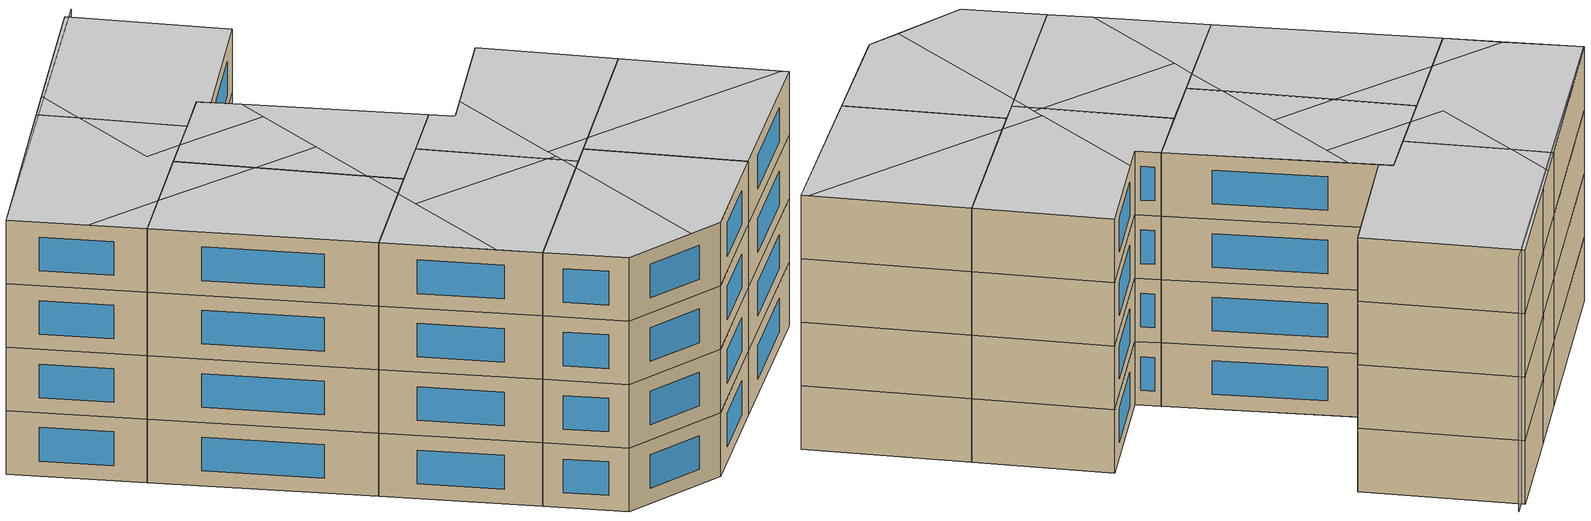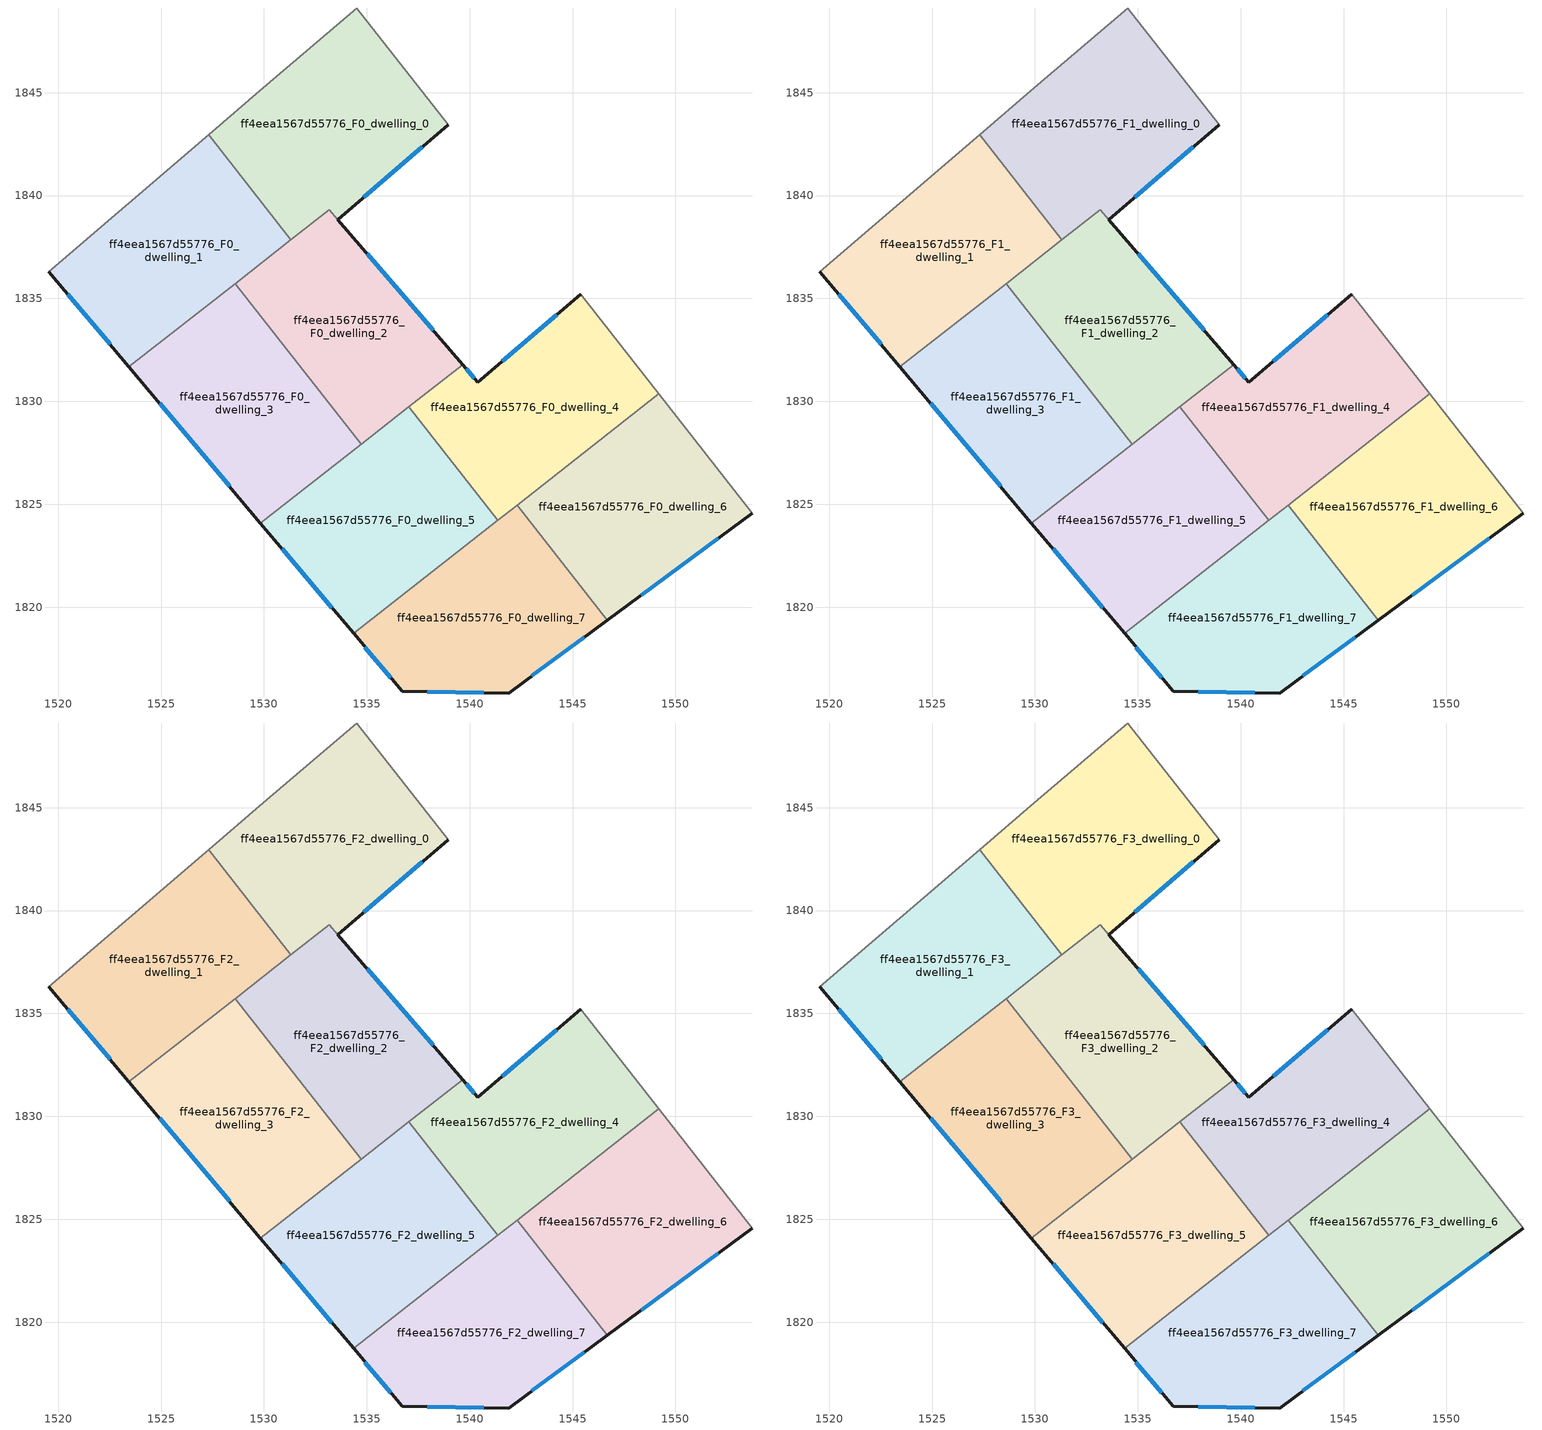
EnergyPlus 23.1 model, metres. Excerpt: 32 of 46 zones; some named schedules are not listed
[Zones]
ff4eea1567d55776_F0_dwelling_0
 floor ground (EU_floor_Construction): 1534.5,1849.12 1538.95,1843.44 1533.58,1838.83 1533.17,1839.31 1531.31,1837.85 1527.31,1842.96 1529.98,1845.25 z0
 wall outside (EU_wall_Construction): 1533.58,1838.83 1538.95,1843.44 z0:3
 wall to ff4eea1567d55776_F0_dwelling_1 (EU_wall_Construction): 1527.31,1842.96 1531.31,1837.85 z0:3
 wall adiabatic (EU_wall_Construction): 1538.95,1843.44 1534.5,1849.12 1529.98,1845.25 1527.31,1842.96 z0:3
 wall to ff4eea1567d55776_F0_dwelling_2 (EU_wall_Construction): 1531.31,1837.85 1533.17,1839.31 1533.58,1838.83 z0:3
 window (EU_Window_Construction): 1534.84,1839.91 1537.69,1842.36 z0.7:2.3
ff4eea1567d55776_F0_dwelling_1
 floor ground (EU_floor_Construction): 1527.31,1842.96 1531.31,1837.85 1523.44,1831.68 1519.55,1836.3 z0
 wall outside (EU_wall_Construction): 1519.55,1836.3 1523.44,1831.68 z0:3
 wall adiabatic (EU_wall_Construction): 1527.31,1842.96 1519.55,1836.3 z0:3
 wall to ff4eea1567d55776_F0_dwelling_3 (EU_wall_Construction): 1523.44,1831.68 1528.6,1835.72 z0:3
 wall to ff4eea1567d55776_F0_dwelling_2 (EU_wall_Construction): 1528.6,1835.72 1531.31,1837.85 z0:3
 window (EU_Window_Construction): 1520.46,1835.21 1522.53,1832.76 z0.7:2.3
ff4eea1567d55776_F0_dwelling_2
 floor ground (EU_floor_Construction): 1533.17,1839.31 1539.66,1831.79 1534.72,1827.92 1528.6,1835.72 z0
 wall outside (EU_wall_Construction): 1539.66,1831.79 1533.58,1838.83 z0:3
 wall to ff4eea1567d55776_F0_dwelling_3 (EU_wall_Construction): 1528.6,1835.72 1534.72,1827.92 z0:3
 wall to ff4eea1567d55776_F0_dwelling_4 (EU_wall_Construction): 1537.03,1829.73 1539.66,1831.79 z0:3
 wall to ff4eea1567d55776_F0_dwelling_5 (EU_wall_Construction): 1534.72,1827.92 1537.03,1829.73 z0:3
 window (EU_Window_Construction): 1538.23,1833.44 1535.01,1837.18 z0.7:2.3
ff4eea1567d55776_F0_dwelling_3
 floor ground (EU_floor_Construction): 1528.6,1835.72 1534.72,1827.92 1529.83,1824.09 1523.44,1831.68 z0
 wall outside (EU_wall_Construction): 1523.44,1831.68 1529.83,1824.09 z0:3
 wall to ff4eea1567d55776_F0_dwelling_5 (EU_wall_Construction): 1529.83,1824.09 1534.72,1827.92 z0:3
 window (EU_Window_Construction): 1524.94,1829.9 1528.33,1825.87 z0.7:2.3
ff4eea1567d55776_F0_dwelling_4
 floor ground (EU_floor_Construction): 1545.41,1835.21 1549.2,1830.36 1541.36,1824.21 1537.03,1829.73 1539.66,1831.79 1540.4,1830.93 z0
 wall outside (EU_wall_Construction): 1545.41,1835.21 1540.4,1830.93 1539.66,1831.79 z0:3
 wall to ff4eea1567d55776_F0_dwelling_5 (EU_wall_Construction): 1537.03,1829.73 1541.36,1824.21 z0:3
 wall adiabatic (EU_wall_Construction): 1549.2,1830.36 1545.41,1835.21 z0:3
 wall to ff4eea1567d55776_F0_dwelling_6 (EU_wall_Construction): 1542.3,1824.95 1549.2,1830.36 z0:3
 wall to ff4eea1567d55776_F0_dwelling_7 (EU_wall_Construction): 1541.36,1824.21 1542.3,1824.95 z0:3
 window (EU_Window_Construction): 1540.22,1831.13 1539.83,1831.59 / 1544.23,1834.21 1541.57,1831.94 z0.7:2.3
ff4eea1567d55776_F0_dwelling_5
 floor ground (EU_floor_Construction): 1537.03,1829.73 1541.36,1824.21 1534.35,1818.72 1529.83,1824.09 z0
 wall outside (EU_wall_Construction): 1529.83,1824.09 1534.35,1818.72 z0:3
 wall to ff4eea1567d55776_F0_dwelling_7 (EU_wall_Construction): 1534.35,1818.72 1541.36,1824.21 z0:3
 window (EU_Window_Construction): 1530.89,1822.83 1533.29,1819.98 z0.7:2.3
ff4eea1567d55776_F0_dwelling_6
 floor ground (EU_floor_Construction): 1549.2,1830.36 1553.72,1824.57 1546.68,1819.37 1542.3,1824.95 z0
 wall outside (EU_wall_Construction): 1546.68,1819.37 1553.72,1824.57 z0:3
 wall adiabatic (EU_wall_Construction): 1553.72,1824.57 1549.2,1830.36 z0:3
 wall to ff4eea1567d55776_F0_dwelling_7 (EU_wall_Construction): 1542.3,1824.95 1546.68,1819.37 z0:3
 window (EU_Window_Construction): 1548.34,1820.59 1552.07,1823.35 z0.7:2.3
ff4eea1567d55776_F0_dwelling_7
 floor ground (EU_floor_Construction): 1542.3,1824.95 1546.68,1819.37 1541.9,1815.83 1536.73,1815.9 1534.35,1818.72 z0
 wall outside (EU_wall_Construction): 1534.35,1818.72 1536.73,1815.9 1541.9,1815.83 1546.68,1819.37 z0:3
 window (EU_Window_Construction): 1543.02,1816.66 1545.56,1818.53 / 1537.94,1815.88 1540.68,1815.84 / 1534.91,1818.06 1536.17,1816.56 z0.7:2.3
ff4eea1567d55776_F1_dwelling_0
 floor to ff4eea1567d55776_F0_dwelling_0 (EU_floor_Construction): 1534.5,1849.12 1538.95,1843.44 1533.58,1838.83 1533.17,1839.31 1531.31,1837.85 1527.31,1842.96 1529.98,1845.25 z3
 wall outside (EU_wall_Construction): 1533.58,1838.83 1538.95,1843.44 z3:6
 wall to ff4eea1567d55776_F1_dwelling_1 (EU_wall_Construction): 1527.31,1842.96 1531.31,1837.85 z3:6
 wall adiabatic (EU_wall_Construction): 1538.95,1843.44 1534.5,1849.12 1529.98,1845.25 1527.31,1842.96 z3:6
 wall to ff4eea1567d55776_F1_dwelling_2 (EU_wall_Construction): 1531.31,1837.85 1533.17,1839.31 1533.58,1838.83 z3:6
 window (EU_Window_Construction): 1534.84,1839.91 1537.69,1842.36 z3.7:5.3
ff4eea1567d55776_F1_dwelling_1
 floor to ff4eea1567d55776_F0_dwelling_1 (EU_floor_Construction): 1527.31,1842.96 1531.31,1837.85 1523.44,1831.68 1519.55,1836.3 z3
 wall outside (EU_wall_Construction): 1519.55,1836.3 1523.44,1831.68 z3:6
 wall adiabatic (EU_wall_Construction): 1527.31,1842.96 1519.55,1836.3 z3:6
 wall to ff4eea1567d55776_F1_dwelling_3 (EU_wall_Construction): 1523.44,1831.68 1528.6,1835.72 z3:6
 wall to ff4eea1567d55776_F1_dwelling_2 (EU_wall_Construction): 1528.6,1835.72 1531.31,1837.85 z3:6
 window (EU_Window_Construction): 1520.46,1835.21 1522.53,1832.76 z3.7:5.3
ff4eea1567d55776_F1_dwelling_2
 floor to ff4eea1567d55776_F0_dwelling_2 (EU_floor_Construction): 1533.17,1839.31 1539.66,1831.79 1534.72,1827.92 1528.6,1835.72 z3
 wall outside (EU_wall_Construction): 1539.66,1831.79 1533.58,1838.83 z3:6
 wall to ff4eea1567d55776_F1_dwelling_3 (EU_wall_Construction): 1528.6,1835.72 1534.72,1827.92 z3:6
 wall to ff4eea1567d55776_F1_dwelling_4 (EU_wall_Construction): 1537.03,1829.73 1539.66,1831.79 z3:6
 wall to ff4eea1567d55776_F1_dwelling_5 (EU_wall_Construction): 1534.72,1827.92 1537.03,1829.73 z3:6
 window (EU_Window_Construction): 1538.23,1833.44 1535.01,1837.18 z3.7:5.3
ff4eea1567d55776_F1_dwelling_3
 floor to ff4eea1567d55776_F0_dwelling_3 (EU_floor_Construction): 1528.6,1835.72 1534.72,1827.92 1529.83,1824.09 1523.44,1831.68 z3
 wall outside (EU_wall_Construction): 1523.44,1831.68 1529.83,1824.09 z3:6
 wall to ff4eea1567d55776_F1_dwelling_5 (EU_wall_Construction): 1529.83,1824.09 1534.72,1827.92 z3:6
 window (EU_Window_Construction): 1524.94,1829.9 1528.33,1825.87 z3.7:5.3
ff4eea1567d55776_F1_dwelling_4
 floor to ff4eea1567d55776_F0_dwelling_4 (EU_floor_Construction): 1545.41,1835.21 1549.2,1830.36 1541.36,1824.21 1537.03,1829.73 1539.66,1831.79 1540.4,1830.93 z3
 wall outside (EU_wall_Construction): 1545.41,1835.21 1540.4,1830.93 1539.66,1831.79 z3:6
 wall to ff4eea1567d55776_F1_dwelling_5 (EU_wall_Construction): 1537.03,1829.73 1541.36,1824.21 z3:6
 wall adiabatic (EU_wall_Construction): 1549.2,1830.36 1545.41,1835.21 z3:6
 wall to ff4eea1567d55776_F1_dwelling_6 (EU_wall_Construction): 1542.3,1824.95 1549.2,1830.36 z3:6
 wall to ff4eea1567d55776_F1_dwelling_7 (EU_wall_Construction): 1541.36,1824.21 1542.3,1824.95 z3:6
 window (EU_Window_Construction): 1540.22,1831.13 1539.83,1831.59 / 1544.23,1834.21 1541.57,1831.94 z3.7:5.3
ff4eea1567d55776_F1_dwelling_5
 floor to ff4eea1567d55776_F0_dwelling_5 (EU_floor_Construction): 1537.03,1829.73 1541.36,1824.21 1534.35,1818.72 1529.83,1824.09 z3
 wall outside (EU_wall_Construction): 1529.83,1824.09 1534.35,1818.72 z3:6
 wall to ff4eea1567d55776_F1_dwelling_7 (EU_wall_Construction): 1534.35,1818.72 1541.36,1824.21 z3:6
 window (EU_Window_Construction): 1530.89,1822.83 1533.29,1819.98 z3.7:5.3
ff4eea1567d55776_F1_dwelling_6
 floor to ff4eea1567d55776_F0_dwelling_6 (EU_floor_Construction): 1549.2,1830.36 1553.72,1824.57 1546.68,1819.37 1542.3,1824.95 z3
 wall outside (EU_wall_Construction): 1546.68,1819.37 1553.72,1824.57 z3:6
 wall adiabatic (EU_wall_Construction): 1553.72,1824.57 1549.2,1830.36 z3:6
 wall to ff4eea1567d55776_F1_dwelling_7 (EU_wall_Construction): 1542.3,1824.95 1546.68,1819.37 z3:6
 window (EU_Window_Construction): 1548.34,1820.59 1552.07,1823.35 z3.7:5.3
ff4eea1567d55776_F1_dwelling_7
 floor to ff4eea1567d55776_F0_dwelling_7 (EU_floor_Construction): 1542.3,1824.95 1546.68,1819.37 1541.9,1815.83 1536.73,1815.9 1534.35,1818.72 z3
 wall outside (EU_wall_Construction): 1534.35,1818.72 1536.73,1815.9 1541.9,1815.83 1546.68,1819.37 z3:6
 window (EU_Window_Construction): 1543.02,1816.66 1545.56,1818.53 / 1537.94,1815.88 1540.68,1815.84 / 1534.91,1818.06 1536.17,1816.56 z3.7:5.3
ff4eea1567d55776_F2_dwelling_0
 floor to ff4eea1567d55776_F1_dwelling_0 (EU_floor_Construction): 1534.5,1849.12 1538.95,1843.44 1533.58,1838.83 1533.17,1839.31 1531.31,1837.85 1527.31,1842.96 1529.98,1845.25 z6
 wall outside (EU_wall_Construction): 1533.58,1838.83 1538.95,1843.44 z6:9
 wall to ff4eea1567d55776_F2_dwelling_1 (EU_wall_Construction): 1527.31,1842.96 1531.31,1837.85 z6:9
 wall adiabatic (EU_wall_Construction): 1538.95,1843.44 1534.5,1849.12 1529.98,1845.25 1527.31,1842.96 z6:9
 wall to ff4eea1567d55776_F2_dwelling_2 (EU_wall_Construction): 1531.31,1837.85 1533.17,1839.31 1533.58,1838.83 z6:9
 window (EU_Window_Construction): 1534.84,1839.91 1537.69,1842.36 z6.7:8.3
ff4eea1567d55776_F2_dwelling_1
 floor to ff4eea1567d55776_F1_dwelling_1 (EU_floor_Construction): 1527.31,1842.96 1531.31,1837.85 1523.44,1831.68 1519.55,1836.3 z6
 wall outside (EU_wall_Construction): 1519.55,1836.3 1523.44,1831.68 z6:9
 wall adiabatic (EU_wall_Construction): 1527.31,1842.96 1519.55,1836.3 z6:9
 wall to ff4eea1567d55776_F2_dwelling_3 (EU_wall_Construction): 1523.44,1831.68 1528.6,1835.72 z6:9
 wall to ff4eea1567d55776_F2_dwelling_2 (EU_wall_Construction): 1528.6,1835.72 1531.31,1837.85 z6:9
 window (EU_Window_Construction): 1520.46,1835.21 1522.53,1832.76 z6.7:8.3
ff4eea1567d55776_F2_dwelling_2
 floor to ff4eea1567d55776_F1_dwelling_2 (EU_floor_Construction): 1533.17,1839.31 1539.66,1831.79 1534.72,1827.92 1528.6,1835.72 z6
 wall outside (EU_wall_Construction): 1539.66,1831.79 1533.58,1838.83 z6:9
 wall to ff4eea1567d55776_F2_dwelling_3 (EU_wall_Construction): 1528.6,1835.72 1534.72,1827.92 z6:9
 wall to ff4eea1567d55776_F2_dwelling_4 (EU_wall_Construction): 1537.03,1829.73 1539.66,1831.79 z6:9
 wall to ff4eea1567d55776_F2_dwelling_5 (EU_wall_Construction): 1534.72,1827.92 1537.03,1829.73 z6:9
 window (EU_Window_Construction): 1538.23,1833.44 1535.01,1837.18 z6.7:8.3
ff4eea1567d55776_F2_dwelling_3
 floor to ff4eea1567d55776_F1_dwelling_3 (EU_floor_Construction): 1528.6,1835.72 1534.72,1827.92 1529.83,1824.09 1523.44,1831.68 z6
 wall outside (EU_wall_Construction): 1523.44,1831.68 1529.83,1824.09 z6:9
 wall to ff4eea1567d55776_F2_dwelling_5 (EU_wall_Construction): 1529.83,1824.09 1534.72,1827.92 z6:9
 window (EU_Window_Construction): 1524.94,1829.9 1528.33,1825.87 z6.7:8.3
ff4eea1567d55776_F2_dwelling_4
 floor to ff4eea1567d55776_F1_dwelling_4 (EU_floor_Construction): 1545.41,1835.21 1549.2,1830.36 1541.36,1824.21 1537.03,1829.73 1539.66,1831.79 1540.4,1830.93 z6
 wall outside (EU_wall_Construction): 1545.41,1835.21 1540.4,1830.93 1539.66,1831.79 z6:9
 wall to ff4eea1567d55776_F2_dwelling_5 (EU_wall_Construction): 1537.03,1829.73 1541.36,1824.21 z6:9
 wall adiabatic (EU_wall_Construction): 1549.2,1830.36 1545.41,1835.21 z6:9
 wall to ff4eea1567d55776_F2_dwelling_6 (EU_wall_Construction): 1542.3,1824.95 1549.2,1830.36 z6:9
 wall to ff4eea1567d55776_F2_dwelling_7 (EU_wall_Construction): 1541.36,1824.21 1542.3,1824.95 z6:9
 window (EU_Window_Construction): 1540.22,1831.13 1539.83,1831.59 / 1544.23,1834.21 1541.57,1831.94 z6.7:8.3
ff4eea1567d55776_F2_dwelling_5
 floor to ff4eea1567d55776_F1_dwelling_5 (EU_floor_Construction): 1537.03,1829.73 1541.36,1824.21 1534.35,1818.72 1529.83,1824.09 z6
 wall outside (EU_wall_Construction): 1529.83,1824.09 1534.35,1818.72 z6:9
 wall to ff4eea1567d55776_F2_dwelling_7 (EU_wall_Construction): 1534.35,1818.72 1541.36,1824.21 z6:9
 window (EU_Window_Construction): 1530.89,1822.83 1533.29,1819.98 z6.7:8.3
ff4eea1567d55776_F2_dwelling_6
 floor to ff4eea1567d55776_F1_dwelling_6 (EU_floor_Construction): 1549.2,1830.36 1553.72,1824.57 1546.68,1819.37 1542.3,1824.95 z6
 wall outside (EU_wall_Construction): 1546.68,1819.37 1553.72,1824.57 z6:9
 wall adiabatic (EU_wall_Construction): 1553.72,1824.57 1549.2,1830.36 z6:9
 wall to ff4eea1567d55776_F2_dwelling_7 (EU_wall_Construction): 1542.3,1824.95 1546.68,1819.37 z6:9
 window (EU_Window_Construction): 1548.34,1820.59 1552.07,1823.35 z6.7:8.3
ff4eea1567d55776_F2_dwelling_7
 floor to ff4eea1567d55776_F1_dwelling_7 (EU_floor_Construction): 1542.3,1824.95 1546.68,1819.37 1541.9,1815.83 1536.73,1815.9 1534.35,1818.72 z6
 wall outside (EU_wall_Construction): 1534.35,1818.72 1536.73,1815.9 1541.9,1815.83 1546.68,1819.37 z6:9
 window (EU_Window_Construction): 1543.02,1816.66 1545.56,1818.53 / 1537.94,1815.88 1540.68,1815.84 / 1534.91,1818.06 1536.17,1816.56 z6.7:8.3
ff4eea1567d55776_F3_dwelling_0
 floor to ff4eea1567d55776_F2_dwelling_0 (EU_floor_Construction): 1534.5,1849.12 1538.95,1843.44 1533.58,1838.83 1533.17,1839.31 1531.31,1837.85 1527.31,1842.96 1529.98,1845.25 z9
 wall outside (EU_wall_Construction): 1533.58,1838.83 1538.95,1843.44 z9:12
 wall to ff4eea1567d55776_F3_dwelling_1 (EU_wall_Construction): 1527.31,1842.96 1531.31,1837.85 z9:12
 wall adiabatic (EU_wall_Construction): 1538.95,1843.44 1534.5,1849.12 1529.98,1845.25 1527.31,1842.96 z9:12
 wall to ff4eea1567d55776_F3_dwelling_2 (EU_wall_Construction): 1531.31,1837.85 1533.17,1839.31 1533.58,1838.83 z9:12
 window (EU_Window_Construction): 1534.84,1839.91 1537.69,1842.36 z9.7:11.3
 ceiling to ff4eea1567d55776_F4_dwelling_5 (EU_floor_Construction): 1533.58,1838.83 1538.95,1843.44 1534.5,1849.12 1529.98,1845.25 1528.64,1844.1 1528.44,1841.51 1531.31,1837.85 1533.17,1839.31 z12
 ceiling to ff4eea1567d55776_F4_dwelling_6 (EU_floor_Construction): 1528.44,1841.51 1528.64,1844.1 1527.31,1842.96 z12
ff4eea1567d55776_F3_dwelling_1
 floor to ff4eea1567d55776_F2_dwelling_1 (EU_floor_Construction): 1527.31,1842.96 1531.31,1837.85 1523.44,1831.68 1519.55,1836.3 z9
 wall outside (EU_wall_Construction): 1519.55,1836.3 1523.44,1831.68 z9:12
 wall adiabatic (EU_wall_Construction): 1527.31,1842.96 1519.55,1836.3 z9:12
 wall to ff4eea1567d55776_F3_dwelling_3 (EU_wall_Construction): 1523.44,1831.68 1528.6,1835.72 z9:12
 wall to ff4eea1567d55776_F3_dwelling_2 (EU_wall_Construction): 1528.6,1835.72 1531.31,1837.85 z9:12
 window (EU_Window_Construction): 1520.46,1835.21 1522.53,1832.76 z9.7:11.3
 ceiling to ff4eea1567d55776_F4_dwelling_6 (EU_floor_Construction): 1529.82,1836.69 1528.08,1836.82 1528.44,1841.51 1527.31,1842.96 1519.55,1836.3 1521.79,1833.64 1525.57,1833.35 z12
 ceiling to ff4eea1567d55776_F4_dwelling_5 (EU_floor_Construction): 1531.31,1837.85 1528.44,1841.51 1528.08,1836.82 1529.82,1836.69 z12
 ceiling to ff4eea1567d55776_F4_dwelling_4 (EU_floor_Construction): 1525.57,1833.35 1521.79,1833.64 1523.44,1831.68 z12
ff4eea1567d55776_F3_dwelling_2
 floor to ff4eea1567d55776_F2_dwelling_2 (EU_floor_Construction): 1533.17,1839.31 1539.66,1831.79 1534.72,1827.92 1528.6,1835.72 z9
 wall outside (EU_wall_Construction): 1539.66,1831.79 1533.58,1838.83 z9:12
 wall to ff4eea1567d55776_F3_dwelling_3 (EU_wall_Construction): 1528.6,1835.72 1534.72,1827.92 z9:12
 wall to ff4eea1567d55776_F3_dwelling_4 (EU_wall_Construction): 1537.03,1829.73 1539.66,1831.79 z9:12
 wall to ff4eea1567d55776_F3_dwelling_5 (EU_wall_Construction): 1534.72,1827.92 1537.03,1829.73 z9:12
 window (EU_Window_Construction): 1538.23,1833.44 1535.01,1837.18 z9.7:11.3
 ceiling to ff4eea1567d55776_F4_dwelling_3 (EU_floor_Construction): 1539.66,1831.79 1534.43,1837.85 1533.76,1829.14 1534.72,1827.92 z12
 ceiling to ff4eea1567d55776_F4_dwelling_6 (EU_floor_Construction): 1534.03,1832.7 1534.31,1836.34 1529.82,1836.69 1528.6,1835.72 1530.78,1832.95 z12
 ceiling to ff4eea1567d55776_F4_dwelling_4 (EU_floor_Construction): 1533.76,1829.14 1534.03,1832.7 1530.78,1832.95 z12
 ceiling to ff4eea1567d55776_F4_dwelling_5 (EU_floor_Construction): 1534.31,1836.34 1534.43,1837.85 1533.17,1839.31 1529.82,1836.69 z12
ff4eea1567d55776_F3_dwelling_3
 floor to ff4eea1567d55776_F2_dwelling_3 (EU_floor_Construction): 1528.6,1835.72 1534.72,1827.92 1529.83,1824.09 1523.44,1831.68 z9
 wall outside (EU_wall_Construction): 1523.44,1831.68 1529.83,1824.09 z9:12
 wall to ff4eea1567d55776_F3_dwelling_5 (EU_wall_Construction): 1529.83,1824.09 1534.72,1827.92 z9:12
 window (EU_Window_Construction): 1524.94,1829.9 1528.33,1825.87 z9.7:11.3
 ceiling to ff4eea1567d55776_F4_dwelling_4 (EU_floor_Construction): 1533.6,1827.04 1533.76,1829.14 1530.78,1832.95 1525.57,1833.35 1523.44,1831.68 1529.83,1824.09 z12
 ceiling to ff4eea1567d55776_F4_dwelling_6 (EU_floor_Construction): 1530.78,1832.95 1528.6,1835.72 1525.57,1833.35 z12
 ceiling to ff4eea1567d55776_F4_dwelling_3 (EU_floor_Construction): 1534.72,1827.92 1533.76,1829.14 1533.6,1827.04 z12
ff4eea1567d55776_F3_dwelling_4
 floor to ff4eea1567d55776_F2_dwelling_4 (EU_floor_Construction): 1545.41,1835.21 1549.2,1830.36 1541.36,1824.21 1537.03,1829.73 1539.66,1831.79 1540.4,1830.93 z9
 wall outside (EU_wall_Construction): 1545.41,1835.21 1540.4,1830.93 1539.66,1831.79 z9:12
 wall to ff4eea1567d55776_F3_dwelling_5 (EU_wall_Construction): 1537.03,1829.73 1541.36,1824.21 z9:12
 wall adiabatic (EU_wall_Construction): 1549.2,1830.36 1545.41,1835.21 z9:12
 wall to ff4eea1567d55776_F3_dwelling_6 (EU_wall_Construction): 1542.3,1824.95 1549.2,1830.36 z9:12
 wall to ff4eea1567d55776_F3_dwelling_7 (EU_wall_Construction): 1541.36,1824.21 1542.3,1824.95 z9:12
 window (EU_Window_Construction): 1540.22,1831.13 1539.83,1831.59 / 1544.23,1834.21 1541.57,1831.94 z9.7:11.3
 ceiling to ff4eea1567d55776_F4_dwelling_1 (EU_floor_Construction): 1549.2,1830.36 1545.41,1835.21 1541.48,1831.86 1541.01,1825.78 1543.14,1825.61 z12
 ceiling to ff4eea1567d55776_F4_dwelling_3 (EU_floor_Construction): 1540.97,1825.23 1541.48,1831.86 1540.4,1830.93 1539.65,1831.79 1537.03,1829.73 1540.54,1825.26 z12
 ceiling to ff4eea1567d55776_F4_dwelling_2 (EU_floor_Construction): 1540.93,1824.76 1540.97,1825.23 1540.54,1825.26 z12
 ceiling to ff4eea1567d55776_F4_dwelling_0 (EU_floor_Construction): 1543.14,1825.61 1541.01,1825.78 1540.93,1824.76 1541.36,1824.22 z12
ff4eea1567d55776_F3_dwelling_5
 floor to ff4eea1567d55776_F2_dwelling_5 (EU_floor_Construction): 1537.03,1829.73 1541.36,1824.21 1534.35,1818.72 1529.83,1824.09 z9
 wall outside (EU_wall_Construction): 1529.83,1824.09 1534.35,1818.72 z9:12
 wall to ff4eea1567d55776_F3_dwelling_7 (EU_wall_Construction): 1534.35,1818.72 1541.36,1824.21 z9:12
 window (EU_Window_Construction): 1530.89,1822.83 1533.29,1819.98 z9.7:11.3
 ceiling to ff4eea1567d55776_F4_dwelling_2 (EU_floor_Construction): 1540.86,1823.82 1540.93,1824.76 1540.54,1825.26 1533.5,1825.8 1533.08,1820.24 1534.35,1818.72 z12
 ceiling to ff4eea1567d55776_F4_dwelling_3 (EU_floor_Construction): 1540.54,1825.26 1537.03,1829.73 1533.6,1827.04 1533.5,1825.8 z12
 ceiling to ff4eea1567d55776_F4_dwelling_4 (EU_floor_Construction): 1533.08,1820.24 1533.6,1827.04 1529.83,1824.09 z12
 ceiling to ff4eea1567d55776_F4_dwelling_0 (EU_floor_Construction): 1541.36,1824.22 1540.93,1824.76 1540.86,1823.82 z12
ff4eea1567d55776_F3_dwelling_6
 floor to ff4eea1567d55776_F2_dwelling_6 (EU_floor_Construction): 1549.2,1830.36 1553.72,1824.57 1546.68,1819.37 1542.3,1824.95 z9
 wall outside (EU_wall_Construction): 1546.68,1819.37 1553.72,1824.57 z9:12
 wall adiabatic (EU_wall_Construction): 1553.72,1824.57 1549.2,1830.36 z9:12
 wall to ff4eea1567d55776_F3_dwelling_7 (EU_wall_Construction): 1542.3,1824.95 1546.68,1819.37 z9:12
 window (EU_Window_Construction): 1548.34,1820.59 1552.07,1823.35 z9.7:11.3
 ceiling to ff4eea1567d55776_F4_dwelling_0 (EU_floor_Construction): 1553.72,1824.57 1553.53,1824.82 1543.14,1825.61 1542.3,1824.95 1546.68,1819.37 z12
 ceiling to ff4eea1567d55776_F4_dwelling_1 (EU_floor_Construction): 1553.53,1824.82 1549.2,1830.36 1543.14,1825.61 z12
ff4eea1567d55776_F3_dwelling_7
 floor to ff4eea1567d55776_F2_dwelling_7 (EU_floor_Construction): 1542.3,1824.95 1546.68,1819.37 1541.9,1815.83 1536.73,1815.9 1534.35,1818.72 z9
 wall outside (EU_wall_Construction): 1534.35,1818.72 1536.73,1815.9 1541.9,1815.83 1546.68,1819.37 z9:12
 window (EU_Window_Construction): 1543.02,1816.66 1545.56,1818.53 / 1537.94,1815.88 1540.68,1815.84 / 1534.91,1818.06 1536.17,1816.56 z9.7:11.3
 ceiling to ff4eea1567d55776_F4_dwelling_2 (EU_floor_Construction): 1540.25,1815.85 1540.86,1823.82 1534.35,1818.72 1536.73,1815.9 z12
 ceiling to ff4eea1567d55776_F4_dwelling_0 (EU_floor_Construction): 1546.68,1819.37 1542.3,1824.95 1540.86,1823.82 1540.25,1815.85 1541.9,1815.83 z12
shading: 1535.17,1849.45 1519.55,1836.3 z0:12
[Building]
EU S2 Campaign: North Axis=0; Terrain=City; Solar Distribution=FullExterior
[Site:Location]
Budapest.Ferenc.Liszt.Intl.AP: Latitude=47.437; Longitude=19.256; Time Zone=1; Elevation=185
[SizingPeriod:WeatherFileDays]
AnnualSizingPeriod: Begin Month=1; Begin Day of Month=1; End Month=12; End Day of Month=31; Day of Week for Start Day=Monday; Use Weather File Daylight Saving Period=No; Use Weather File Rain and Snow Indicators=No
[MATERIAL]
EU_InternalMass_Material: Roughness=MediumRough; Thickness=0.1; Conductivity=1; Density=1800; Specific Heat=900; Thermal Absorptance=0.9; Solar Absorptance=0.7; Visible Absorptance=0.7
[MATERIAL:NOMASS] Roughness=MediumRough; Thermal Absorptance=0.9; Solar Absorptance=0.7; Visible Absorptance=0.7
Name | Thermal Resistance
EU_wall_NoMass | 0.832559
EU_floor_NoMass | 0.872794
[WINDOWMATERIAL:SIMPLEGLAZINGSYSTEM]
EU_Window_SimpleGlazing: UFactor=2.79869; Solar Heat Gain Coefficient=0.75; Visible Transmittance=0.75
[CONSTRUCTION]
EU_wall_Construction: EU_wall_NoMass
EU_floor_Construction: EU_floor_NoMass
EU_Window_Construction: EU_Window_SimpleGlazing
EU_InternalMass_Construction: EU_InternalMass_Material
[ZONE] Type=1; Multiplier=1; Ceiling Height=autocalculate; Floor Area=autocalculate; Part of Total Floor Area=Yes
Name | Volume
ff4eea1567d55776_F0_dwelling_0; ff4eea1567d55776_F1_dwelling_0; ff4eea1567d55776_F2_dwelling_0; ff4eea1567d55776_F3_dwelling_0 | 200.027
ff4eea1567d55776_F0_dwelling_1; ff4eea1567d55776_F1_dwelling_1; ff4eea1567d55776_F2_dwelling_1; ff4eea1567d55776_F3_dwelling_1 | 189.921
ff4eea1567d55776_F0_dwelling_2; ff4eea1567d55776_F1_dwelling_2; ff4eea1567d55776_F2_dwelling_2; ff4eea1567d55776_F3_dwelling_2 | 179.796
ff4eea1567d55776_F0_dwelling_3; ff4eea1567d55776_F1_dwelling_3; ff4eea1567d55776_F2_dwelling_3; ff4eea1567d55776_F3_dwelling_3; ff4eea1567d55776_F0_dwelling_7; ff4eea1567d55776_F1_dwelling_7; ff4eea1567d55776_F2_dwelling_7; ff4eea1567d55776_F3_dwelling_7 | 189.91
ff4eea1567d55776_F0_dwelling_4; ff4eea1567d55776_F1_dwelling_4; ff4eea1567d55776_F2_dwelling_4; ff4eea1567d55776_F3_dwelling_4 | 189.936
ff4eea1567d55776_F0_dwelling_5; ff4eea1567d55776_F1_dwelling_5; ff4eea1567d55776_F2_dwelling_5; ff4eea1567d55776_F3_dwelling_5 | 189.94
ff4eea1567d55776_F0_dwelling_6; ff4eea1567d55776_F1_dwelling_6; ff4eea1567d55776_F2_dwelling_6; ff4eea1567d55776_F3_dwelling_6 | 189.905
[INTERNALMASS] Construction=EU_InternalMass_Construction
Name | Zone or ZoneList | Surface Area
ff4eea1567d55776_F0_dwelling_0_EU_InternalMass | ff4eea1567d55776_F0_dwelling_0 | 66.6771
ff4eea1567d55776_F0_dwelling_1_EU_InternalMass | ff4eea1567d55776_F0_dwelling_1 | 63.307
ff4eea1567d55776_F0_dwelling_2_EU_InternalMass | ff4eea1567d55776_F0_dwelling_2 | 59.9312
ff4eea1567d55776_F0_dwelling_3_EU_InternalMass | ff4eea1567d55776_F0_dwelling_3 | 63.3032
ff4eea1567d55776_F0_dwelling_4_EU_InternalMass | ff4eea1567d55776_F0_dwelling_4 | 63.3121
ff4eea1567d55776_F0_dwelling_5_EU_InternalMass | ff4eea1567d55776_F0_dwelling_5 | 63.3133
ff4eea1567d55776_F0_dwelling_6_EU_InternalMass | ff4eea1567d55776_F0_dwelling_6 | 63.3016
ff4eea1567d55776_F0_dwelling_7_EU_InternalMass | ff4eea1567d55776_F0_dwelling_7 | 63.3032
ff4eea1567d55776_F1_dwelling_0_EU_InternalMass | ff4eea1567d55776_F1_dwelling_0 | 66.6771
ff4eea1567d55776_F1_dwelling_1_EU_InternalMass | ff4eea1567d55776_F1_dwelling_1 | 63.307
ff4eea1567d55776_F1_dwelling_2_EU_InternalMass | ff4eea1567d55776_F1_dwelling_2 | 59.9312
ff4eea1567d55776_F1_dwelling_3_EU_InternalMass | ff4eea1567d55776_F1_dwelling_3 | 63.3032
ff4eea1567d55776_F1_dwelling_4_EU_InternalMass | ff4eea1567d55776_F1_dwelling_4 | 63.3121
ff4eea1567d55776_F1_dwelling_5_EU_InternalMass | ff4eea1567d55776_F1_dwelling_5 | 63.3133
ff4eea1567d55776_F1_dwelling_6_EU_InternalMass | ff4eea1567d55776_F1_dwelling_6 | 63.3016
ff4eea1567d55776_F1_dwelling_7_EU_InternalMass | ff4eea1567d55776_F1_dwelling_7 | 63.3032
ff4eea1567d55776_F2_dwelling_0_EU_InternalMass | ff4eea1567d55776_F2_dwelling_0 | 66.6771
ff4eea1567d55776_F2_dwelling_1_EU_InternalMass | ff4eea1567d55776_F2_dwelling_1 | 63.307
ff4eea1567d55776_F2_dwelling_2_EU_InternalMass | ff4eea1567d55776_F2_dwelling_2 | 59.9312
ff4eea1567d55776_F2_dwelling_3_EU_InternalMass | ff4eea1567d55776_F2_dwelling_3 | 63.3032
ff4eea1567d55776_F2_dwelling_4_EU_InternalMass | ff4eea1567d55776_F2_dwelling_4 | 63.3121
ff4eea1567d55776_F2_dwelling_5_EU_InternalMass | ff4eea1567d55776_F2_dwelling_5 | 63.3133
ff4eea1567d55776_F2_dwelling_6_EU_InternalMass | ff4eea1567d55776_F2_dwelling_6 | 63.3016
ff4eea1567d55776_F2_dwelling_7_EU_InternalMass | ff4eea1567d55776_F2_dwelling_7 | 63.3032
ff4eea1567d55776_F3_dwelling_0_EU_InternalMass | ff4eea1567d55776_F3_dwelling_0 | 66.6771
ff4eea1567d55776_F3_dwelling_1_EU_InternalMass | ff4eea1567d55776_F3_dwelling_1 | 63.307
ff4eea1567d55776_F3_dwelling_2_EU_InternalMass | ff4eea1567d55776_F3_dwelling_2 | 59.9312
ff4eea1567d55776_F3_dwelling_3_EU_InternalMass | ff4eea1567d55776_F3_dwelling_3 | 63.3032
ff4eea1567d55776_F3_dwelling_4_EU_InternalMass | ff4eea1567d55776_F3_dwelling_4 | 63.3121
ff4eea1567d55776_F3_dwelling_5_EU_InternalMass | ff4eea1567d55776_F3_dwelling_5 | 63.3133
ff4eea1567d55776_F3_dwelling_6_EU_InternalMass | ff4eea1567d55776_F3_dwelling_6 | 63.3016
ff4eea1567d55776_F3_dwelling_7_EU_InternalMass | ff4eea1567d55776_F3_dwelling_7 | 63.3032
[OTHEREQUIPMENT] Fuel Type=Electricity; Design Level Calculation Method=Watts/Area; Power per Zone Floor Area=1; Fraction Latent=0; Fraction Radiant=0; Fraction Lost=0; Carbon Dioxide Generation Rate=0; EndUse Subcategory=EU_Step8_InternalGains
Name | Zone or ZoneList or Space or SpaceList | Schedule
EU_Step8_InternalGain_ff4eea1567d55776_F0_dwelling_0_f000 | ff4eea1567d55776_F0_dwelling_0 | EU_Step8_GainSchedule_ff4eea1567d55776_F0_dwelling_0_f000
EU_Step8_InternalGain_ff4eea1567d55776_F0_dwelling_1_f000 | ff4eea1567d55776_F0_dwelling_1 | EU_Step8_GainSchedule_ff4eea1567d55776_F0_dwelling_1_f000
EU_Step8_InternalGain_ff4eea1567d55776_F0_dwelling_2_f000 | ff4eea1567d55776_F0_dwelling_2 | EU_Step8_GainSchedule_ff4eea1567d55776_F0_dwelling_2_f000
EU_Step8_InternalGain_ff4eea1567d55776_F0_dwelling_3_f000 | ff4eea1567d55776_F0_dwelling_3 | EU_Step8_GainSchedule_ff4eea1567d55776_F0_dwelling_3_f000
EU_Step8_InternalGain_ff4eea1567d55776_F0_dwelling_4_f000 | ff4eea1567d55776_F0_dwelling_4 | EU_Step8_GainSchedule_ff4eea1567d55776_F0_dwelling_4_f000
EU_Step8_InternalGain_ff4eea1567d55776_F0_dwelling_5_f000 | ff4eea1567d55776_F0_dwelling_5 | EU_Step8_GainSchedule_ff4eea1567d55776_F0_dwelling_5_f000
EU_Step8_InternalGain_ff4eea1567d55776_F0_dwelling_6_f000 | ff4eea1567d55776_F0_dwelling_6 | EU_Step8_GainSchedule_ff4eea1567d55776_F0_dwelling_6_f000
EU_Step8_InternalGain_ff4eea1567d55776_F0_dwelling_7_f000 | ff4eea1567d55776_F0_dwelling_7 | EU_Step8_GainSchedule_ff4eea1567d55776_F0_dwelling_7_f000
EU_Step8_InternalGain_ff4eea1567d55776_F1_dwelling_0_f000 | ff4eea1567d55776_F1_dwelling_0 | EU_Step8_GainSchedule_ff4eea1567d55776_F1_dwelling_0_f000
EU_Step8_InternalGain_ff4eea1567d55776_F1_dwelling_1_f000 | ff4eea1567d55776_F1_dwelling_1 | EU_Step8_GainSchedule_ff4eea1567d55776_F1_dwelling_1_f000
EU_Step8_InternalGain_ff4eea1567d55776_F1_dwelling_2_f000 | ff4eea1567d55776_F1_dwelling_2 | EU_Step8_GainSchedule_ff4eea1567d55776_F1_dwelling_2_f000
EU_Step8_InternalGain_ff4eea1567d55776_F1_dwelling_3_f000 | ff4eea1567d55776_F1_dwelling_3 | EU_Step8_GainSchedule_ff4eea1567d55776_F1_dwelling_3_f000
EU_Step8_InternalGain_ff4eea1567d55776_F1_dwelling_4_f000 | ff4eea1567d55776_F1_dwelling_4 | EU_Step8_GainSchedule_ff4eea1567d55776_F1_dwelling_4_f000
EU_Step8_InternalGain_ff4eea1567d55776_F1_dwelling_5_f000 | ff4eea1567d55776_F1_dwelling_5 | EU_Step8_GainSchedule_ff4eea1567d55776_F1_dwelling_5_f000
EU_Step8_InternalGain_ff4eea1567d55776_F1_dwelling_6_f000 | ff4eea1567d55776_F1_dwelling_6 | EU_Step8_GainSchedule_ff4eea1567d55776_F1_dwelling_6_f000
EU_Step8_InternalGain_ff4eea1567d55776_F1_dwelling_7_f000 | ff4eea1567d55776_F1_dwelling_7 | EU_Step8_GainSchedule_ff4eea1567d55776_F1_dwelling_7_f000
EU_Step8_InternalGain_ff4eea1567d55776_F2_dwelling_0_f000 | ff4eea1567d55776_F2_dwelling_0 | EU_Step8_GainSchedule_ff4eea1567d55776_F2_dwelling_0_f000
EU_Step8_InternalGain_ff4eea1567d55776_F2_dwelling_1_f000 | ff4eea1567d55776_F2_dwelling_1 | EU_Step8_GainSchedule_ff4eea1567d55776_F2_dwelling_1_f000
EU_Step8_InternalGain_ff4eea1567d55776_F2_dwelling_2_f000 | ff4eea1567d55776_F2_dwelling_2 | EU_Step8_GainSchedule_ff4eea1567d55776_F2_dwelling_2_f000
EU_Step8_InternalGain_ff4eea1567d55776_F2_dwelling_3_f000 | ff4eea1567d55776_F2_dwelling_3 | EU_Step8_GainSchedule_ff4eea1567d55776_F2_dwelling_3_f000
EU_Step8_InternalGain_ff4eea1567d55776_F2_dwelling_4_f000 | ff4eea1567d55776_F2_dwelling_4 | EU_Step8_GainSchedule_ff4eea1567d55776_F2_dwelling_4_f000
EU_Step8_InternalGain_ff4eea1567d55776_F2_dwelling_5_f000 | ff4eea1567d55776_F2_dwelling_5 | EU_Step8_GainSchedule_ff4eea1567d55776_F2_dwelling_5_f000
EU_Step8_InternalGain_ff4eea1567d55776_F2_dwelling_6_f000 | ff4eea1567d55776_F2_dwelling_6 | EU_Step8_GainSchedule_ff4eea1567d55776_F2_dwelling_6_f000
EU_Step8_InternalGain_ff4eea1567d55776_F2_dwelling_7_f000 | ff4eea1567d55776_F2_dwelling_7 | EU_Step8_GainSchedule_ff4eea1567d55776_F2_dwelling_7_f000
EU_Step8_InternalGain_ff4eea1567d55776_F3_dwelling_0_f000 | ff4eea1567d55776_F3_dwelling_0 | EU_Step8_GainSchedule_ff4eea1567d55776_F3_dwelling_0_f000
EU_Step8_InternalGain_ff4eea1567d55776_F3_dwelling_1_f000 | ff4eea1567d55776_F3_dwelling_1 | EU_Step8_GainSchedule_ff4eea1567d55776_F3_dwelling_1_f000
EU_Step8_InternalGain_ff4eea1567d55776_F3_dwelling_2_f000 | ff4eea1567d55776_F3_dwelling_2 | EU_Step8_GainSchedule_ff4eea1567d55776_F3_dwelling_2_f000
EU_Step8_InternalGain_ff4eea1567d55776_F3_dwelling_3_f000 | ff4eea1567d55776_F3_dwelling_3 | EU_Step8_GainSchedule_ff4eea1567d55776_F3_dwelling_3_f000
EU_Step8_InternalGain_ff4eea1567d55776_F3_dwelling_4_f000 | ff4eea1567d55776_F3_dwelling_4 | EU_Step8_GainSchedule_ff4eea1567d55776_F3_dwelling_4_f000
EU_Step8_InternalGain_ff4eea1567d55776_F3_dwelling_5_f000 | ff4eea1567d55776_F3_dwelling_5 | EU_Step8_GainSchedule_ff4eea1567d55776_F3_dwelling_5_f000
EU_Step8_InternalGain_ff4eea1567d55776_F3_dwelling_6_f000 | ff4eea1567d55776_F3_dwelling_6 | EU_Step8_GainSchedule_ff4eea1567d55776_F3_dwelling_6_f000
EU_Step8_InternalGain_ff4eea1567d55776_F3_dwelling_7_f000 | ff4eea1567d55776_F3_dwelling_7 | EU_Step8_GainSchedule_ff4eea1567d55776_F3_dwelling_7_f000
[ZONEVENTILATION:DESIGNFLOWRATE] Schedule=EU_AlwaysOn; Design Flow Rate Calculation Method=AirChanges/Hour; Air Changes per Hour=0.475469; Ventilation Type=Natural; Fan Pressure Rise=0; Fan Total Efficiency=1; Constant Term Coefficient=1; Temperature Term Coefficient=0; Velocity Term Coefficient=0; Velocity Squared Term Coefficient=0; Minimum Indoor Temperature=-100; Maximum Indoor Temperature=100; Delta Temperature=-100; Minimum Outdoor Temperature=-100; Maximum Outdoor Temperature=100; Maximum Wind Speed=40
Name | Zone or ZoneList or Space or SpaceList
EU_ConstantAir_ff4eea1567d55776_F0_dwelling_0 | ff4eea1567d55776_F0_dwelling_0
EU_ConstantAir_ff4eea1567d55776_F0_dwelling_1 | ff4eea1567d55776_F0_dwelling_1
EU_ConstantAir_ff4eea1567d55776_F0_dwelling_2 | ff4eea1567d55776_F0_dwelling_2
EU_ConstantAir_ff4eea1567d55776_F0_dwelling_3 | ff4eea1567d55776_F0_dwelling_3
EU_ConstantAir_ff4eea1567d55776_F0_dwelling_4 | ff4eea1567d55776_F0_dwelling_4
EU_ConstantAir_ff4eea1567d55776_F0_dwelling_5 | ff4eea1567d55776_F0_dwelling_5
EU_ConstantAir_ff4eea1567d55776_F0_dwelling_6 | ff4eea1567d55776_F0_dwelling_6
EU_ConstantAir_ff4eea1567d55776_F0_dwelling_7 | ff4eea1567d55776_F0_dwelling_7
EU_ConstantAir_ff4eea1567d55776_F1_dwelling_0 | ff4eea1567d55776_F1_dwelling_0
EU_ConstantAir_ff4eea1567d55776_F1_dwelling_1 | ff4eea1567d55776_F1_dwelling_1
EU_ConstantAir_ff4eea1567d55776_F1_dwelling_2 | ff4eea1567d55776_F1_dwelling_2
EU_ConstantAir_ff4eea1567d55776_F1_dwelling_3 | ff4eea1567d55776_F1_dwelling_3
EU_ConstantAir_ff4eea1567d55776_F1_dwelling_4 | ff4eea1567d55776_F1_dwelling_4
EU_ConstantAir_ff4eea1567d55776_F1_dwelling_5 | ff4eea1567d55776_F1_dwelling_5
EU_ConstantAir_ff4eea1567d55776_F1_dwelling_6 | ff4eea1567d55776_F1_dwelling_6
EU_ConstantAir_ff4eea1567d55776_F1_dwelling_7 | ff4eea1567d55776_F1_dwelling_7
EU_ConstantAir_ff4eea1567d55776_F2_dwelling_0 | ff4eea1567d55776_F2_dwelling_0
EU_ConstantAir_ff4eea1567d55776_F2_dwelling_1 | ff4eea1567d55776_F2_dwelling_1
EU_ConstantAir_ff4eea1567d55776_F2_dwelling_2 | ff4eea1567d55776_F2_dwelling_2
EU_ConstantAir_ff4eea1567d55776_F2_dwelling_3 | ff4eea1567d55776_F2_dwelling_3
EU_ConstantAir_ff4eea1567d55776_F2_dwelling_4 | ff4eea1567d55776_F2_dwelling_4
EU_ConstantAir_ff4eea1567d55776_F2_dwelling_5 | ff4eea1567d55776_F2_dwelling_5
EU_ConstantAir_ff4eea1567d55776_F2_dwelling_6 | ff4eea1567d55776_F2_dwelling_6
EU_ConstantAir_ff4eea1567d55776_F2_dwelling_7 | ff4eea1567d55776_F2_dwelling_7
EU_ConstantAir_ff4eea1567d55776_F3_dwelling_0 | ff4eea1567d55776_F3_dwelling_0
EU_ConstantAir_ff4eea1567d55776_F3_dwelling_1 | ff4eea1567d55776_F3_dwelling_1
EU_ConstantAir_ff4eea1567d55776_F3_dwelling_2 | ff4eea1567d55776_F3_dwelling_2
EU_ConstantAir_ff4eea1567d55776_F3_dwelling_3 | ff4eea1567d55776_F3_dwelling_3
EU_ConstantAir_ff4eea1567d55776_F3_dwelling_4 | ff4eea1567d55776_F3_dwelling_4
EU_ConstantAir_ff4eea1567d55776_F3_dwelling_5 | ff4eea1567d55776_F3_dwelling_5
EU_ConstantAir_ff4eea1567d55776_F3_dwelling_6 | ff4eea1567d55776_F3_dwelling_6
EU_ConstantAir_ff4eea1567d55776_F3_dwelling_7 | ff4eea1567d55776_F3_dwelling_7
[HVACTEMPLATE:ZONE:IDEALLOADSAIRSYSTEM] System Availability Schedule=EU_AlwaysOn; Maximum Heating Supply Air Temperature=50; Minimum Cooling Supply Air Temperature=13; Maximum Heating Supply Air Humidity Ratio=0.0156; Minimum Cooling Supply Air Humidity Ratio=0.0077; Heating Limit=NoLimit; Cooling Limit=NoLimit; Heating Availability Schedule=EU_AlwaysOn; Cooling Availability Schedule=EU_CoolingOff; Dehumidification Control Type=ConstantSensibleHeatRatio; Cooling Sensible Heat Ratio=0.7; Dehumidification Setpoint=60; Humidification Control Type=None; Humidification Setpoint=30; Outdoor Air Method=None; Outdoor Air Flow Rate per Person=0.00944; Outdoor Air Flow Rate per Zone Floor Area=0; Outdoor Air Flow Rate per Zone=0; Demand Controlled Ventilation Type=None; Outdoor Air Economizer Type=NoEconomizer; Heat Recovery Type=None; Sensible Heat Recovery Effectiveness=0.7; Latent Heat Recovery Effectiveness=0.65
Name | Template Thermostat
ff4eea1567d55776_F0_dwelling_0 | EU_HeatOnly_ff4eea1567d55776_F0_dwelling_0
ff4eea1567d55776_F0_dwelling_1 | EU_HeatOnly_ff4eea1567d55776_F0_dwelling_1
ff4eea1567d55776_F0_dwelling_2 | EU_HeatOnly_ff4eea1567d55776_F0_dwelling_2
ff4eea1567d55776_F0_dwelling_3 | EU_HeatOnly_ff4eea1567d55776_F0_dwelling_3
ff4eea1567d55776_F0_dwelling_4 | EU_HeatOnly_ff4eea1567d55776_F0_dwelling_4
ff4eea1567d55776_F0_dwelling_5 | EU_HeatOnly_ff4eea1567d55776_F0_dwelling_5
ff4eea1567d55776_F0_dwelling_6 | EU_HeatOnly_ff4eea1567d55776_F0_dwelling_6
ff4eea1567d55776_F0_dwelling_7 | EU_HeatOnly_ff4eea1567d55776_F0_dwelling_7
ff4eea1567d55776_F1_dwelling_0 | EU_HeatOnly_ff4eea1567d55776_F1_dwelling_0
ff4eea1567d55776_F1_dwelling_1 | EU_HeatOnly_ff4eea1567d55776_F1_dwelling_1
ff4eea1567d55776_F1_dwelling_2 | EU_HeatOnly_ff4eea1567d55776_F1_dwelling_2
ff4eea1567d55776_F1_dwelling_3 | EU_HeatOnly_ff4eea1567d55776_F1_dwelling_3
ff4eea1567d55776_F1_dwelling_4 | EU_HeatOnly_ff4eea1567d55776_F1_dwelling_4
ff4eea1567d55776_F1_dwelling_5 | EU_HeatOnly_ff4eea1567d55776_F1_dwelling_5
ff4eea1567d55776_F1_dwelling_6 | EU_HeatOnly_ff4eea1567d55776_F1_dwelling_6
ff4eea1567d55776_F1_dwelling_7 | EU_HeatOnly_ff4eea1567d55776_F1_dwelling_7
ff4eea1567d55776_F2_dwelling_0 | EU_HeatOnly_ff4eea1567d55776_F2_dwelling_0
ff4eea1567d55776_F2_dwelling_1 | EU_HeatOnly_ff4eea1567d55776_F2_dwelling_1
ff4eea1567d55776_F2_dwelling_2 | EU_HeatOnly_ff4eea1567d55776_F2_dwelling_2
ff4eea1567d55776_F2_dwelling_3 | EU_HeatOnly_ff4eea1567d55776_F2_dwelling_3
ff4eea1567d55776_F2_dwelling_4 | EU_HeatOnly_ff4eea1567d55776_F2_dwelling_4
ff4eea1567d55776_F2_dwelling_5 | EU_HeatOnly_ff4eea1567d55776_F2_dwelling_5
ff4eea1567d55776_F2_dwelling_6 | EU_HeatOnly_ff4eea1567d55776_F2_dwelling_6
ff4eea1567d55776_F2_dwelling_7 | EU_HeatOnly_ff4eea1567d55776_F2_dwelling_7
ff4eea1567d55776_F3_dwelling_0 | EU_HeatOnly_ff4eea1567d55776_F3_dwelling_0
ff4eea1567d55776_F3_dwelling_1 | EU_HeatOnly_ff4eea1567d55776_F3_dwelling_1
ff4eea1567d55776_F3_dwelling_2 | EU_HeatOnly_ff4eea1567d55776_F3_dwelling_2
ff4eea1567d55776_F3_dwelling_3 | EU_HeatOnly_ff4eea1567d55776_F3_dwelling_3
ff4eea1567d55776_F3_dwelling_4 | EU_HeatOnly_ff4eea1567d55776_F3_dwelling_4
ff4eea1567d55776_F3_dwelling_5 | EU_HeatOnly_ff4eea1567d55776_F3_dwelling_5
ff4eea1567d55776_F3_dwelling_6 | EU_HeatOnly_ff4eea1567d55776_F3_dwelling_6
ff4eea1567d55776_F3_dwelling_7 | EU_HeatOnly_ff4eea1567d55776_F3_dwelling_7
[SIZING:ZONE] Zone Cooling Design Supply Air Temperature Input Method=SupplyAirTemperature; Zone Cooling Design Supply Air Temperature=13; Zone Heating Design Supply Air Temperature Input Method=SupplyAirTemperature; Zone Heating Design Supply Air Temperature=50; Zone Cooling Design Supply Air Humidity Ratio=0.008; Zone Heating Design Supply Air Humidity Ratio=0.008; Cooling Design Air Flow Method=DesignDay; Cooling Design Air Flow Rate=0; Cooling Minimum Air Flow per Zone Floor Area=0.000762; Cooling Minimum Air Flow=0; Cooling Minimum Air Flow Fraction=0.2; Heating Design Air Flow Method=DesignDay; Heating Design Air Flow Rate=0; Heating Maximum Air Flow per Zone Floor Area=0.002032; Heating Maximum Air Flow=0.141576; Heating Maximum Air Flow Fraction=0.3; Account for Dedicated Outdoor Air System=No; Dedicated Outdoor Air System Control Strategy=NeutralSupplyAir; Dedicated Outdoor Air Low Setpoint Temperature for Design=autosize; Dedicated Outdoor Air High Setpoint Temperature for Design=autosize; Zone Load Sizing Method=Sensible Load Only No Latent Load; Zone Latent Cooling Design Supply Air Humidity Ratio Input Method=HumidityRatioDifference; Zone Cooling Design Supply Air Humidity Ratio Difference=0.005; Zone Latent Heating Design Supply Air Humidity Ratio Input Method=HumidityRatioDifference; Zone Humidification Design Supply Air Humidity Ratio Difference=0.005
ff4eea1567d55776_F0_dwelling_0; ff4eea1567d55776_F0_dwelling_1; ff4eea1567d55776_F0_dwelling_2; ff4eea1567d55776_F0_dwelling_3; ff4eea1567d55776_F0_dwelling_4; ff4eea1567d55776_F0_dwelling_5; ff4eea1567d55776_F0_dwelling_6; ff4eea1567d55776_F0_dwelling_7; ff4eea1567d55776_F1_dwelling_0; ff4eea1567d55776_F1_dwelling_1; ff4eea1567d55776_F1_dwelling_2; ff4eea1567d55776_F1_dwelling_3; ff4eea1567d55776_F1_dwelling_4; ff4eea1567d55776_F1_dwelling_5; ff4eea1567d55776_F1_dwelling_6; ff4eea1567d55776_F1_dwelling_7; ff4eea1567d55776_F2_dwelling_0; ff4eea1567d55776_F2_dwelling_1; ff4eea1567d55776_F2_dwelling_2; ff4eea1567d55776_F2_dwelling_3; ff4eea1567d55776_F2_dwelling_4; ff4eea1567d55776_F2_dwelling_5; ff4eea1567d55776_F2_dwelling_6; ff4eea1567d55776_F2_dwelling_7; ff4eea1567d55776_F3_dwelling_0; ff4eea1567d55776_F3_dwelling_1; ff4eea1567d55776_F3_dwelling_2; ff4eea1567d55776_F3_dwelling_3; ff4eea1567d55776_F3_dwelling_4; ff4eea1567d55776_F3_dwelling_5; ff4eea1567d55776_F3_dwelling_6; ff4eea1567d55776_F3_dwelling_7
[SCHEDULE:FILE] Column Number=1; Rows to Skip at Top=0; Number of Hours of Data=8760; Column Separator=Comma; Interpolate to Timestep=No; Minutes per Item=60; Adjust Schedule for Daylight Savings=Yes
Name | File
EU_Step8_GainSchedule_ff4eea1567d55776_F0_dwelling_0_f000 | ../../schedules/ff4eea1567d55776/ff4eea1567d55776_F0_dwelling_0_f000_gain.csv
EU_Step8_GainSchedule_ff4eea1567d55776_F0_dwelling_1_f000 | ../../schedules/ff4eea1567d55776/ff4eea1567d55776_F0_dwelling_1_f000_gain.csv
EU_Step8_GainSchedule_ff4eea1567d55776_F0_dwelling_2_f000 | ../../schedules/ff4eea1567d55776/ff4eea1567d55776_F0_dwelling_2_f000_gain.csv
EU_Step8_GainSchedule_ff4eea1567d55776_F0_dwelling_3_f000 | ../../schedules/ff4eea1567d55776/ff4eea1567d55776_F0_dwelling_3_f000_gain.csv
EU_Step8_GainSchedule_ff4eea1567d55776_F0_dwelling_4_f000 | ../../schedules/ff4eea1567d55776/ff4eea1567d55776_F0_dwelling_4_f000_gain.csv
EU_Step8_GainSchedule_ff4eea1567d55776_F0_dwelling_5_f000 | ../../schedules/ff4eea1567d55776/ff4eea1567d55776_F0_dwelling_5_f000_gain.csv
EU_Step8_GainSchedule_ff4eea1567d55776_F0_dwelling_6_f000 | ../../schedules/ff4eea1567d55776/ff4eea1567d55776_F0_dwelling_6_f000_gain.csv
EU_Step8_GainSchedule_ff4eea1567d55776_F0_dwelling_7_f000 | ../../schedules/ff4eea1567d55776/ff4eea1567d55776_F0_dwelling_7_f000_gain.csv
EU_Step8_GainSchedule_ff4eea1567d55776_F1_dwelling_0_f000 | ../../schedules/ff4eea1567d55776/ff4eea1567d55776_F1_dwelling_0_f000_gain.csv
EU_Step8_GainSchedule_ff4eea1567d55776_F1_dwelling_1_f000 | ../../schedules/ff4eea1567d55776/ff4eea1567d55776_F1_dwelling_1_f000_gain.csv
EU_Step8_GainSchedule_ff4eea1567d55776_F1_dwelling_2_f000 | ../../schedules/ff4eea1567d55776/ff4eea1567d55776_F1_dwelling_2_f000_gain.csv
EU_Step8_GainSchedule_ff4eea1567d55776_F1_dwelling_3_f000 | ../../schedules/ff4eea1567d55776/ff4eea1567d55776_F1_dwelling_3_f000_gain.csv
EU_Step8_GainSchedule_ff4eea1567d55776_F1_dwelling_4_f000 | ../../schedules/ff4eea1567d55776/ff4eea1567d55776_F1_dwelling_4_f000_gain.csv
EU_Step8_GainSchedule_ff4eea1567d55776_F1_dwelling_5_f000 | ../../schedules/ff4eea1567d55776/ff4eea1567d55776_F1_dwelling_5_f000_gain.csv
EU_Step8_GainSchedule_ff4eea1567d55776_F1_dwelling_6_f000 | ../../schedules/ff4eea1567d55776/ff4eea1567d55776_F1_dwelling_6_f000_gain.csv
EU_Step8_GainSchedule_ff4eea1567d55776_F1_dwelling_7_f000 | ../../schedules/ff4eea1567d55776/ff4eea1567d55776_F1_dwelling_7_f000_gain.csv
EU_Step8_GainSchedule_ff4eea1567d55776_F2_dwelling_0_f000 | ../../schedules/ff4eea1567d55776/ff4eea1567d55776_F2_dwelling_0_f000_gain.csv
EU_Step8_GainSchedule_ff4eea1567d55776_F2_dwelling_1_f000 | ../../schedules/ff4eea1567d55776/ff4eea1567d55776_F2_dwelling_1_f000_gain.csv
EU_Step8_GainSchedule_ff4eea1567d55776_F2_dwelling_2_f000 | ../../schedules/ff4eea1567d55776/ff4eea1567d55776_F2_dwelling_2_f000_gain.csv
EU_Step8_GainSchedule_ff4eea1567d55776_F2_dwelling_3_f000 | ../../schedules/ff4eea1567d55776/ff4eea1567d55776_F2_dwelling_3_f000_gain.csv
EU_Step8_GainSchedule_ff4eea1567d55776_F2_dwelling_4_f000 | ../../schedules/ff4eea1567d55776/ff4eea1567d55776_F2_dwelling_4_f000_gain.csv
EU_Step8_GainSchedule_ff4eea1567d55776_F2_dwelling_5_f000 | ../../schedules/ff4eea1567d55776/ff4eea1567d55776_F2_dwelling_5_f000_gain.csv
